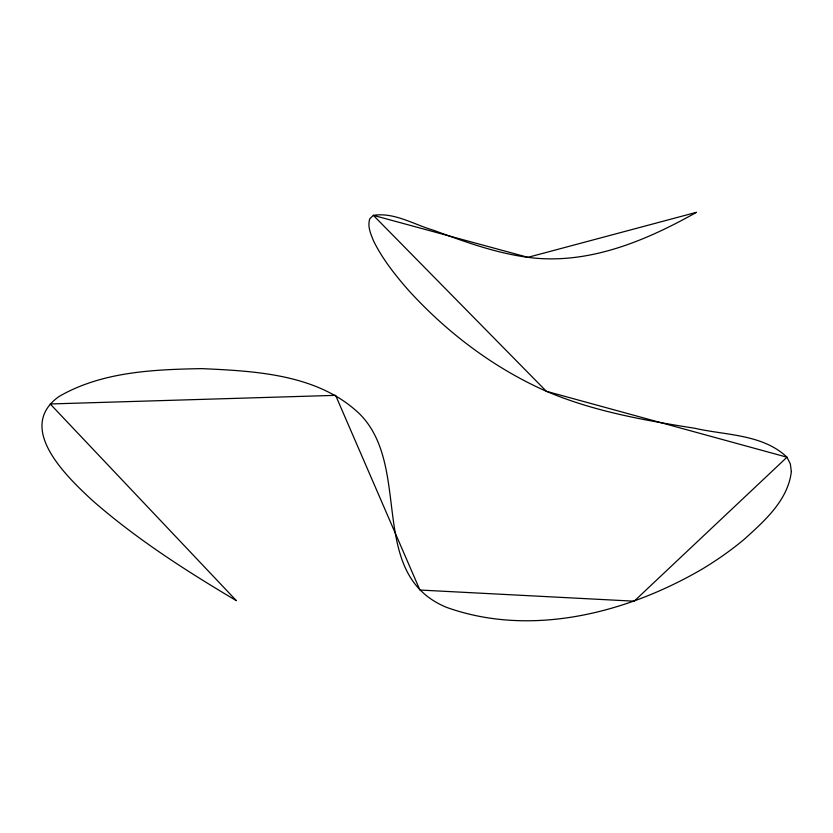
<?xml version="1.0" encoding="UTF-8"?>
<svg xmlns="http://www.w3.org/2000/svg" width="833" height="833" viewBox="0 0 833 833"><rect width="100%" height="100%" fill="white"/><g stroke="black" fill="none" stroke-linecap="round" stroke-linejoin="round"><path stroke-width="1.25" d="M791.35 471.53C788.07 500.258 764.423 521.031 744.202 539.326A416.333 240.362 0 0 1 702.125 569.116C626.822 613.067 531.173 637.661 446.55 607.361C366.822 574.478 412.491 468.281 360.283 414.574C318.841 374.256 256.325 371.112 201.732 368.623C153.387 369.519 101.772 371.674 58.935 396.56C15.077 427.933 67.223 477.132 92.494 500.539C136.57 539.128 186.113 570.834 236.374 600.676L50.209 403.963L335.605 395.342L419.905 590.035L634.184 601.187L786.977 457.202C762.778 434.087 725.72 435.347 694.878 428.287C644.471 420.321 593.575 411.429 546.365 391.291C493.521 367.905 446.498 332.252 407.806 289.499C394.811 274.546 382.378 258.844 373.59 240.997C370.789 234.021 367.218 226.337 369.8 218.756L373.371 215.362C394.238 212.04 413.959 224.608 433.483 230.241C464.21 241.591 495.302 252.961 527.924 257.335C587.713 265.3 645.502 241.018 696.503 212.311L527.924 257.335L373.371 215.362L546.365 391.291L786.977 457.202L790.33 463.919L791.35 471.53"/></g></svg>
